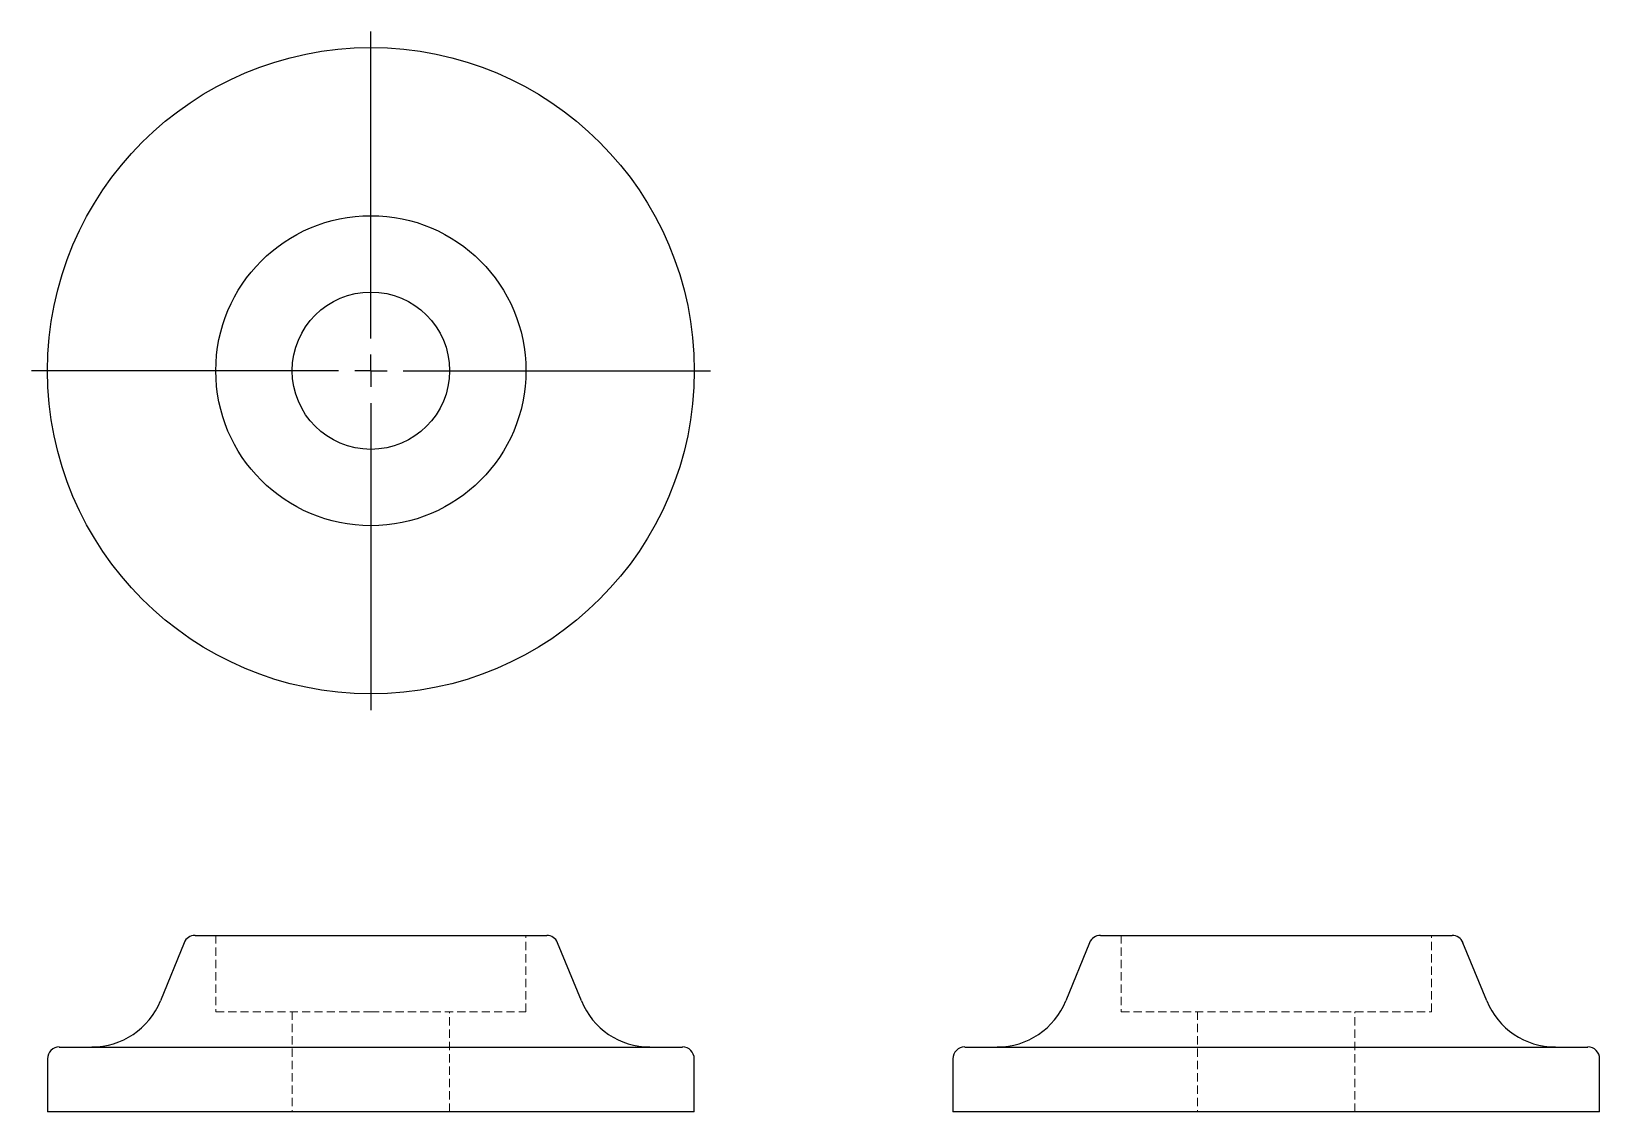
# Model space of a CAD drawing. Header units: millimetres. Extents: x 30 to 273, y 43 to 210.
import ezdxf

# ---------------------------------------------------------------- set-up
doc = ezdxf.new("R2010")
doc.units = ezdxf.units.MM
doc.linetypes.add('HIDDEN', pattern=[1.905, 1.27, -0.635])
doc.layers.add('10', color=7, linetype='Continuous')

# ---------------------------------------------------------------- blocks, each defined once
blk = doc.blocks.new('SW_CENTERMARKSYMBOL_0')
at = {"layer": '10', "color": 0}
for p, q in [((0, 5), (0, 52.5)), ((0, 0), (0, 2.5)), ((-5, 0), (-52.5, 0)), ((0, 0), (-2.5, 0)), ((0, 0), (0, -2.5)), ((0, 0), (2.5, 0)), ((5, 0), (52.5, 0)), ((0, -5), (0, -52.5))]:
    blk.add_line(p, q, dxfattribs=at)

msp = doc.modelspace()

# ---------------------------------------------------------------- linework, layer by layer
at = {"color": 7, "linetype": 'Continuous', "lineweight": 25}
for p, q in [((55.81, 70.64), (110.19, 70.64)), ((195.81, 70.64), (250.19, 70.64)), ((54.13, 69.5), (50.45, 60.49)), ((115.55, 60.49), (111.87, 69.5)), ((194.13, 69.5), (190.45, 60.49)), ((255.55, 60.49), (251.87, 69.5)), ((34.82, 53.36), (131.18, 53.36)), ((174.82, 53.36), (271.18, 53.36)), ((33, 51.55), (33, 43.36)), ((133, 43.36), (133, 51.55)), ((173, 51.55), (173, 43.36)), ((273, 43.36), (273, 51.55)), ((133, 43.36), (33, 43.36)), ((223, 43.36), (173, 43.36)), ((273, 43.36), (223, 43.36))]:
    msp.add_line(p, q, dxfattribs=at)
at = {"color": 7, "linetype": 'HIDDEN', "lineweight": 18}
for p, q in [((59.02, 70.64), (59.02, 58.83)), ((106.98, 58.83), (106.98, 70.64)), ((199.02, 70.64), (199.02, 58.83)), ((246.98, 58.83), (246.98, 70.64)), ((59.02, 58.83), (83, 58.83)), ((70.83, 58.83), (70.83, 43.36)), ((83, 58.83), (106.98, 58.83)), ((95.17, 43.36), (95.17, 58.83)), ((199.02, 58.83), (246.98, 58.83)), ((210.83, 58.83), (210.83, 43.36)), ((235.17, 43.36), (235.17, 58.83))]:
    msp.add_line(p, q, dxfattribs=at)
at = {"color": 7, "linetype": 'Continuous', "lineweight": 25}
for radius in [50, 23.98, 12.17]:
    msp.add_circle((83, 158), radius, dxfattribs=at)
for centre, radius, start, end in [((55.81, 68.82), 1.82, 90, 157.8097), ((110.19, 68.82), 1.82, 22.1903, 90), ((195.81, 68.82), 1.82, 90, 157.8097), ((250.19, 68.82), 1.82, 22.1903, 90), ((39.85, 64.82), 11.45, 270, 337.8097), ((126.15, 64.82), 11.45, 202.1903, 270), ((179.85, 64.82), 11.45, 270, 337.8097), ((266.15, 64.82), 11.45, 202.1903, 270), ((34.82, 51.55), 1.82, 90, 180), ((131.18, 51.55), 1.82, 0, 90), ((174.82, 51.55), 1.82, 90, 180), ((271.18, 51.55), 1.82, 0, 90)]:
    msp.add_arc(centre, radius, start, end, dxfattribs=at)

# ---------------------------------------------------------------- block references
at = {"layer": '10'}
msp.add_blockref('SW_CENTERMARKSYMBOL_0', (83, 158), dxfattribs=at)

doc.saveas('drawing.dxf')
